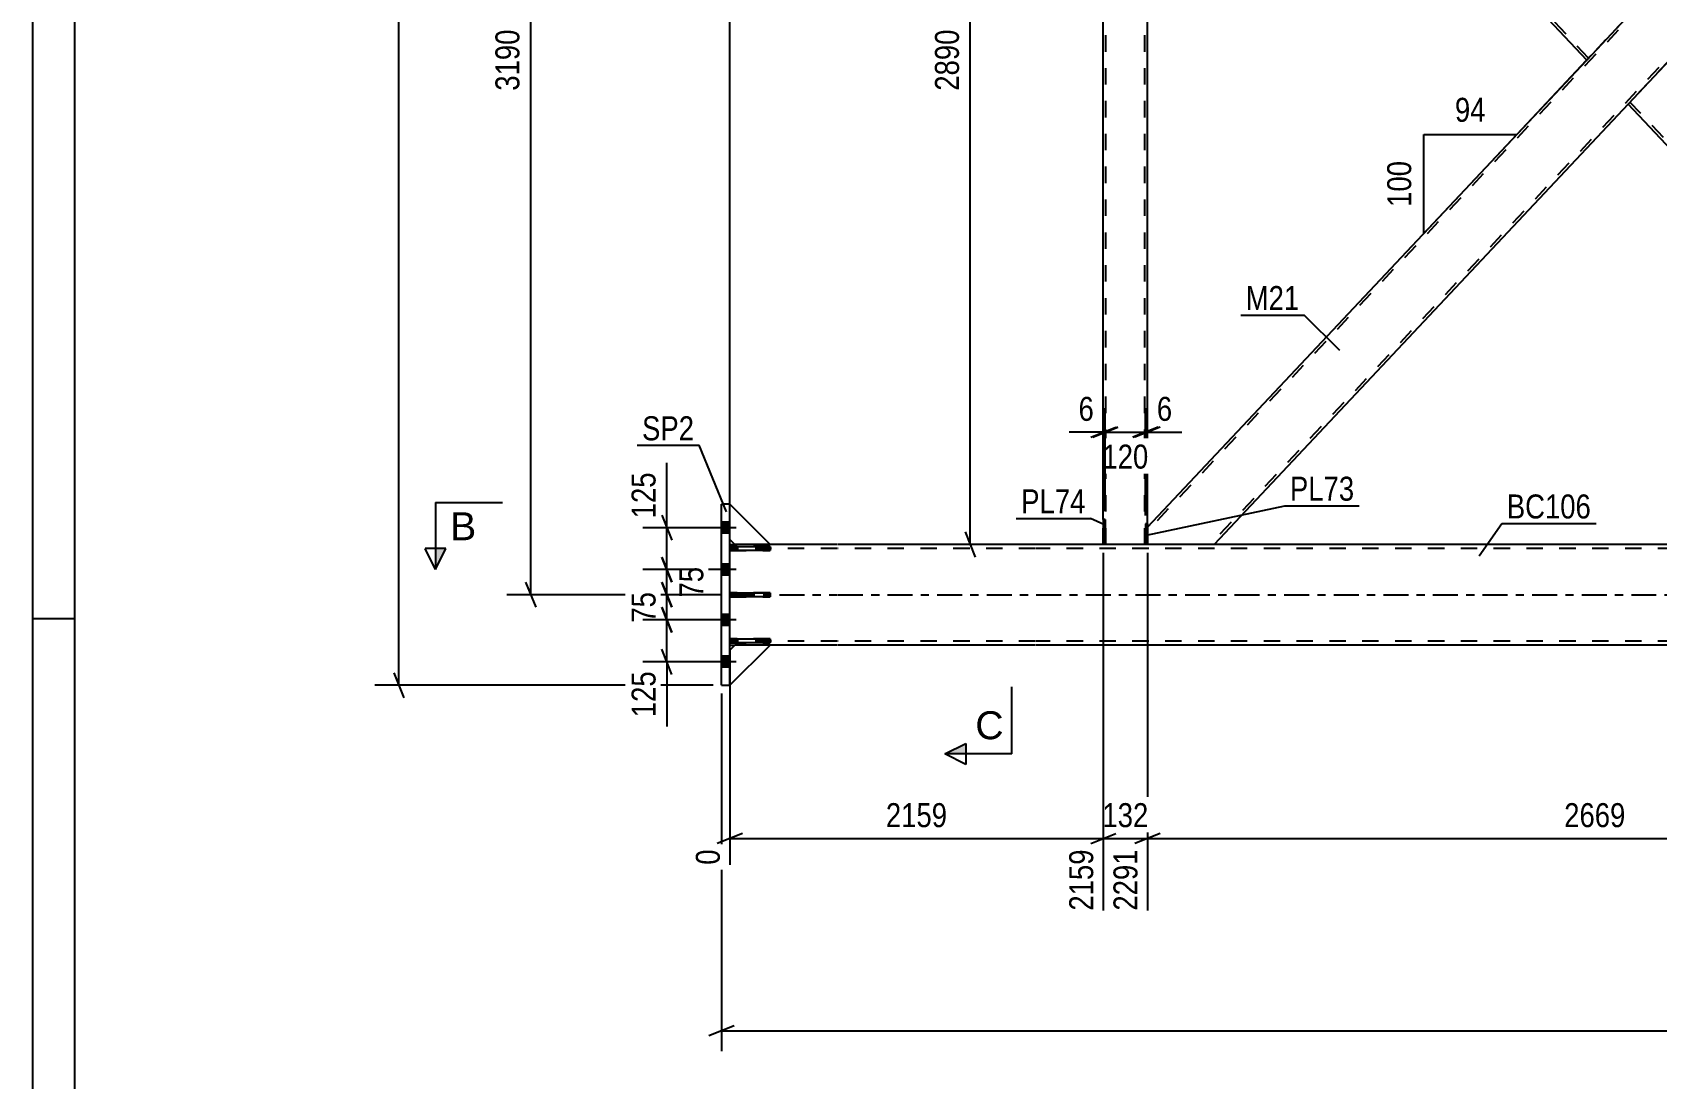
# Model space of a CAD drawing. Header units: millimetres. Extents: x -107 to 1082, y -577 to 264.
# Drawn here: x -107.2 to 86.6, y -185.3 to -60.5 of the extents above; entities that cross this region are included whole.
import ezdxf

# ---------------------------------------------------------------- set-up
doc = ezdxf.new("R2010")
doc.units = ezdxf.units.MM
doc.linetypes.add('DXK_LINE_DOT2', pattern=[3.9198, 1.9599, -1.9599])
doc.linetypes.add('DXK_LINE_DOT3', pattern=[5.9187, 2.979, -0.9799, 0.9799, -0.9799])
doc.styles.add('Arial', font='ARIAL.TTF', dxfattribs={"height": 0.2})
doc.styles.add('Arial Narrow', font='ARIALN.TTF', dxfattribs={"height": 0.2})

# ---------------------------------------------------------------- blocks, each defined once
blk = doc.blocks.new('Unknown-389677451-1162')
at = {"color": 5, "linetype": 'Continuous'}
for p, q in [((-107.23, 263.53), (-107.23, -577.47)), ((-102.23, 258.53), (-102.23, -572.47)), ((-102.23, -130.47), (-107.23, -130.47))]:
    blk.add_line(p, q, dxfattribs=at)
blk = doc.blocks.new('Part-389677451-2538 - 2462')
at = {"color": 7, "linetype": 'DXK_LINE_DOT2'}
for p, q in [((133.05, -6), (25.84, -120.01)), ((140.56, -7.59), (33.35, -121.6)), ((132.62, -6), (132.64, -6)), ((132.64, -6), (132.62, -6)), ((140.56, -6), (140.56, -8.06)), ((140.56, -8.06), (140.56, -8.06)), ((140.56, -8.06), (140.56, -8.06)), ((83.2, -58.55), (78.26, -63.8)), ((88.14, -63.8), (83.2, -69.05)), ((25.84, -121.6), (25.84, -119.54)), ((33.78, -121.6), (33.76, -121.6)), ((33.78, -121.6), (33.76, -121.6))]:
    blk.add_line(p, q, dxfattribs=at)
at = {"color": 2, "linetype": 'Continuous'}
for p, q in [((132.62, -6), (83.2, -58.55)), ((140.56, -6), (132.64, -6)), ((140.56, -8.06), (88.14, -63.8)), ((25.84, -119.54), (78.26, -63.8)), ((83.2, -69.05), (33.78, -121.6)), ((32.91, -121.6), (25.84, -121.6)), ((33.76, -121.6), (32.91, -121.6))]:
    blk.add_line(p, q, dxfattribs=at)
blk = doc.blocks.new('Part-389677451-2624 - 2462')
at = {"color": 2, "linetype": 'Continuous'}
for p, q in [((-23.4, -133.6), (-24, -134.2)), ((-24, -138.4), (-19.2, -133.6)), ((-19.2, -133.6), (-23.4, -133.6))]:
    blk.add_line(p, q, dxfattribs=at)
at = {"color": 7, "linetype": 'DXK_LINE_DOT2'}
blk.add_line((-24, -138.4), (-24, -134.2), dxfattribs=at)
blk = doc.blocks.new('Part-389677451-2553 - 2462')
at = {"color": 2, "linetype": 'Continuous'}
for p, q in [((33.76, -6), (25.84, -6)), ((83.2, -58.55), (33.78, -6)), ((78.26, -63.8), (25.84, -8.06)), ((82.93, -58.83), (78.26, -63.8)), ((83.2, -58.55), (82.93, -58.83))]:
    blk.add_line(p, q, dxfattribs=at)
at = {"color": 7, "linetype": 'DXK_LINE_DOT2'}
for p, q in [((25.84, -8.06), (25.84, -6)), ((78.48, -63.57), (25.84, -7.59)), ((82.98, -58.78), (33.35, -6)), ((33.78, -6), (33.76, -6)), ((33.78, -6), (33.76, -6)), ((83.17, -58.58), (82.93, -58.83))]:
    blk.add_line(p, q, dxfattribs=at)
blk = doc.blocks.new('Part-389677451-2662 - 2462')
at = {"color": 7, "linetype": 'DXK_LINE_DOT2'}
for p, q in [((-19.2, -127.36), (-24, -127.36)), ((-24, -127.36), (-24, -127.84)), ((-24, -127.84), (-19.2, -127.84)), ((-23.4, -127.84), (-23.4, -127.36)), ((-19.2, -127.84), (-19.2, -127.36))]:
    blk.add_line(p, q, dxfattribs=at)
blk = doc.blocks.new('Part-389677451-2523 - 2462')
at = {"color": 7, "linetype": 'DXK_LINE_DOT2'}
for p, q in [((25.84, -6), (20.56, -6)), ((20.56, -8.98), (20.56, -6)), ((20.88, -121.6), (20.88, -6)), ((25.52, -121.6), (25.52, -6)), ((25.84, -8.46), (25.84, -6)), ((20.56, -121.6), (20.56, -118.62)), ((25.84, -121.6), (25.84, -119.14)), ((25.84, -121.6), (20.56, -121.6))]:
    blk.add_line(p, q, dxfattribs=at)
at = {"color": 2, "linetype": 'Continuous'}
for p, q in [((20.56, -118.62), (20.56, -8.98)), ((25.84, -119.14), (25.84, -8.46))]:
    blk.add_line(p, q, dxfattribs=at)
blk = doc.blocks.new('Part-389677451-2660 - 2462')
at = {"color": 7, "linetype": 'DXK_LINE_DOT2'}
for p, q in [((-19.2, -121.86), (-24, -121.86)), ((-24, -121.86), (-24, -122.34)), ((-23.4, -122.34), (-23.4, -121.86)), ((-19.2, -122.34), (-19.2, -121.86)), ((-24, -122.34), (-19.2, -122.34))]:
    blk.add_line(p, q, dxfattribs=at)
blk = doc.blocks.new('Part-389677451-2618 - 2462')
at = {"color": 2, "linetype": 'Continuous'}
for p, q in [((-24, -116.8), (-19.2, -121.6)), ((-23.4, -121.6), (-24, -121)), ((-19.2, -121.6), (-23.4, -121.6))]:
    blk.add_line(p, q, dxfattribs=at)
at = {"color": 7, "linetype": 'DXK_LINE_DOT2'}
blk.add_line((-24, -121), (-24, -116.8), dxfattribs=at)
blk = doc.blocks.new('Part-389677451-2627 - 2462')
at = {"color": 7, "linetype": 'DXK_LINE_DOT2'}
for p, q in [((-23.4, -133.6), (-24, -134.2)), ((-24, -138.4), (-19.2, -133.6)), ((-19.2, -133.6), (-23.4, -133.6)), ((-24, -134.2), (-24, -138.4))]:
    blk.add_line(p, q, dxfattribs=at)
blk = doc.blocks.new('Part-389677451-2593 - 2462')
at = {"color": 2, "linetype": 'Continuous'}
for p, q in [((-25, -138.4), (-25, -116.8)), ((-24, -116.8), (-25, -116.8)), ((-24, -138.4), (-24, -116.8)), ((-25, -138.4), (-24, -138.4))]:
    blk.add_line(p, q, dxfattribs=at)
blk = doc.blocks.new('Part-389677451-2613 - 2462')
at = {"color": 2, "linetype": 'Continuous'}
for p, q in [((88.14, -63.8), (83.2, -69.05)), ((140.56, -119.54), (88.14, -63.8)), ((132.62, -121.6), (83.2, -69.05)), ((136.7, -121.6), (132.64, -121.6))]:
    blk.add_line(p, q, dxfattribs=at)
at = {"color": 7, "linetype": 'DXK_LINE_DOT2'}
for p, q in [((140.56, -120.01), (87.92, -64.03)), ((133.05, -121.6), (83.42, -68.82)), ((140.56, -121.6), (140.56, -119.54)), ((140.56, -119.54), (140.56, -119.54)), ((132.64, -121.6), (132.62, -121.6)), ((132.62, -121.6), (132.64, -121.6)), ((136.7, -121.6), (140.56, -121.6))]:
    blk.add_line(p, q, dxfattribs=at)
blk = doc.blocks.new('Part-389677451-2614 - 2462')
at = {"color": 2, "linetype": 'Continuous'}
for p, q in [((-24, -133.34), (-24, -132.86)), ((-24, -132.86), (-19.2, -132.86)), ((-19.2, -133.34), (-24, -133.34)), ((-19.2, -132.86), (-19.2, -133.34))]:
    blk.add_line(p, q, dxfattribs=at)
at = {"color": 7, "linetype": 'DXK_LINE_DOT2'}
blk.add_line((-23.4, -133.34), (-23.4, -132.86), dxfattribs=at)
blk = doc.blocks.new('Part-389677451-2615 - 2462')
at = {"color": 2, "linetype": 'Continuous'}
for p, q in [((-24, -127.84), (-24, -127.36)), ((-24, -127.36), (-19.2, -127.36)), ((-19.2, -127.84), (-24, -127.84)), ((-19.2, -127.36), (-19.2, -127.84))]:
    blk.add_line(p, q, dxfattribs=at)
at = {"color": 7, "linetype": 'DXK_LINE_DOT2'}
blk.add_line((-23.4, -127.84), (-23.4, -127.36), dxfattribs=at)
blk = doc.blocks.new('Part-389677451-2621 - 2462')
at = {"color": 7, "linetype": 'DXK_LINE_DOT2'}
for p, q in [((-24, -121), (-24, -116.8)), ((-24, -116.8), (-19.2, -121.6)), ((-23.4, -121.6), (-24, -121)), ((-19.2, -121.6), (-23.4, -121.6))]:
    blk.add_line(p, q, dxfattribs=at)
blk = doc.blocks.new('Part-389677451-2661 - 2462')
at = {"color": 7, "linetype": 'DXK_LINE_DOT2'}
for p, q in [((-19.2, -132.86), (-24, -132.86)), ((-24, -132.86), (-24, -133.34)), ((-24, -133.34), (-19.2, -133.34)), ((-23.4, -133.34), (-23.4, -132.86)), ((-19.2, -133.34), (-19.2, -132.86))]:
    blk.add_line(p, q, dxfattribs=at)
blk = doc.blocks.new('Part-389677451-2663 - 2462')
at = {"color": 2, "linetype": 'Continuous'}
for p, q in [((-24, -122.34), (-24, -121.86)), ((-24, -121.86), (-19.2, -121.86)), ((-19.2, -121.86), (-19.2, -122.34)), ((-19.2, -122.34), (-24, -122.34))]:
    blk.add_line(p, q, dxfattribs=at)
at = {"color": 7, "linetype": 'DXK_LINE_DOT2'}
blk.add_line((-23.4, -122.34), (-23.4, -121.86), dxfattribs=at)
blk = doc.blocks.new('Part-389677451-2678 - 2462')
at = {"color": 2, "linetype": 'Continuous'}
for p, q in [((25.84, -119.14), (25.6, -119.14)), ((25.6, -119.14), (25.6, -121.6)), ((25.84, -119.14), (25.84, -121.6)), ((25.84, -121.6), (25.6, -121.6))]:
    blk.add_line(p, q, dxfattribs=at)
blk = doc.blocks.new('Part-389677451-2679 - 2462')
at = {"color": 7, "linetype": 'DXK_LINE_DOT2'}
for p, q in [((20.56, -121.6), (20.56, -118.62)), ((20.8, -118.62), (20.56, -118.62)), ((20.8, -121.6), (20.8, -118.62)), ((20.8, -121.6), (20.56, -121.6))]:
    blk.add_line(p, q, dxfattribs=at)
blk = doc.blocks.new('Part-389677451-2680 - 2462')
at = {"color": 2, "linetype": 'Continuous'}
for p, q in [((20.8, -118.62), (20.56, -118.62)), ((20.56, -118.62), (20.56, -121.6)), ((20.8, -118.62), (20.8, -121.6)), ((20.8, -121.6), (20.56, -121.6))]:
    blk.add_line(p, q, dxfattribs=at)
blk = doc.blocks.new('Part-389677451-2694 - 2462')
at = {"color": 2, "linetype": 'Continuous'}
for p, q in [((-24, -121.6), (-23.4, -121.6)), ((-11.2, -121.6), (-19.2, -121.6)), ((12.46, -121.6), (-11.1, -121.6)), ((20.56, -121.6), (12.56, -121.6)), ((25.6, -121.6), (20.8, -121.6)), ((132.64, -121.6), (33.76, -121.6)), ((-24, -133.6), (-23.4, -133.6)), ((-11.2, -133.6), (-19.2, -133.6)), ((12.46, -133.6), (-11.1, -133.6)), ((597.4, -133.6), (12.56, -133.6))]:
    blk.add_line(p, q, dxfattribs=at)
at = {"color": 7, "linetype": 'DXK_LINE_DOT2'}
for p, q in [((-24, -133.6), (-24, -121.6)), ((-11.2, -122.08), (-24, -122.08)), ((-19.2, -121.6), (-23.4, -121.6)), ((12.46, -122.08), (-11.1, -122.08)), ((602.2, -122.08), (12.56, -122.08)), ((20.8, -121.6), (20.56, -121.6)), ((33.76, -121.6), (25.6, -121.6)), ((-11.2, -133.12), (-24, -133.12)), ((-19.2, -133.6), (-23.4, -133.6)), ((12.46, -133.12), (-11.1, -133.12)), ((602.2, -133.12), (12.56, -133.12))]:
    blk.add_line(p, q, dxfattribs=at)
at = {"color": 7, "linetype": 'DXK_LINE_DOT3'}
for p, q in [((-24, -127.6), (-11.2, -127.6)), ((-11.1, -127.6), (12.46, -127.6)), ((12.56, -127.6), (602.2, -127.6))]:
    blk.add_line(p, q, dxfattribs=at)
blk = doc.blocks.new('Part-389677451-2721 - 2462')
at = {"color": 7, "linetype": 'DXK_LINE_DOT2'}
for p, q in [((25.6, -121.6), (25.6, -119.14)), ((25.84, -119.14), (25.6, -119.14)), ((25.84, -121.6), (25.84, -119.14)), ((25.84, -121.6), (25.6, -121.6))]:
    blk.add_line(p, q, dxfattribs=at)
blk = doc.blocks.new('Bolt-389677451-2772 - 2462')
at = {"linetype": 'Continuous'}
for points in [[(-25, -118.94), (-25, -120.26), (-24, -120.26), (-24, -118.94)], [(-25, -118.94), (-25, -120.26), (-24, -120.26), (-24, -118.94)], [(-25, -118.94), (-25, -120.26), (-24, -120.26), (-24, -118.94)], [(-25, -123.94), (-25, -125.26), (-24, -125.26), (-24, -123.94)], [(-25, -123.94), (-25, -125.26), (-24, -125.26), (-24, -123.94)], [(-25, -129.94), (-25, -131.26), (-24, -131.26), (-24, -129.94)], [(-25, -129.94), (-25, -131.26), (-24, -131.26), (-24, -129.94)], [(-25, -134.94), (-25, -136.26), (-24, -136.26), (-24, -134.94)], [(-25, -134.94), (-25, -136.26), (-24, -136.26), (-24, -134.94)], [(-25, -134.94), (-25, -136.26), (-24, -136.26), (-24, -134.94)]]:
    blk.add_hatch(color=1, dxfattribs=at).paths.add_polyline_path(points)
at = {"color": 1, "linetype": 'Continuous'}
for p, q in [((-23.24, -119.6), (-28, -119.6)), ((-23.24, -119.6), (-28, -119.6)), ((-23.24, -119.6), (-28, -119.6)), ((-24, -118.94), (-25, -118.94)), ((-24, -118.94), (-25, -118.94)), ((-24, -118.94), (-25, -118.94)), ((-24, -120.26), (-25, -120.26)), ((-24, -120.26), (-25, -120.26)), ((-24, -120.26), (-25, -120.26)), ((-24, -123.94), (-25, -123.94)), ((-24, -123.94), (-25, -123.94)), ((-23.24, -124.6), (-28, -124.6)), ((-23.24, -124.6), (-28, -124.6)), ((-24, -125.26), (-25, -125.26)), ((-24, -125.26), (-25, -125.26)), ((-23.24, -130.6), (-28, -130.6)), ((-23.24, -130.6), (-28, -130.6)), ((-24, -129.94), (-25, -129.94)), ((-24, -129.94), (-25, -129.94)), ((-24, -131.26), (-25, -131.26)), ((-24, -131.26), (-25, -131.26)), ((-23.24, -135.6), (-28, -135.6)), ((-23.24, -135.6), (-28, -135.6)), ((-23.24, -135.6), (-28, -135.6)), ((-24, -134.94), (-25, -134.94)), ((-24, -134.94), (-25, -134.94)), ((-24, -134.94), (-25, -134.94)), ((-24, -136.26), (-25, -136.26)), ((-24, -136.26), (-25, -136.26)), ((-24, -136.26), (-25, -136.26))]:
    blk.add_line(p, q, dxfattribs=at)
blk = doc.blocks.new('StraightDimension-389677451-15421 - 2462')
at = {"color": 7, "linetype": 'Continuous'}
for p, q in [((25.6, -118.14), (25.6, -105.35)), ((25.84, -118.14), (25.84, -105.35)), ((24.1, -108.8), (27.1, -107.6)), ((27.34, -107.6), (24.34, -108.8)), ((25.6, -108.2), (25.84, -108.2))]:
    blk.add_line(p, q, dxfattribs=at)
at = {"color": 0}
blk.add_wipeout([(29.39, -107.45), (29.39, -103.25), (26.36, -103.25), (26.36, -107.45)], dxfattribs=at)
at = {"color": 7, "linetype": 'Continuous'}
blk.add_line((25.84, -108.2), (29.92, -108.2), dxfattribs=at)
blk.add_line((25.84, -108.2), (29.92, -108.2), dxfattribs=at)
at = {"color": 3, "style": 'Arial Narrow'}
blk.add_text('6', height=2.86, dxfattribs=at).set_placement((26.96, -106.85))
blk = doc.blocks.new('StraightDimension-389677451-15422 - 2462')
at = {"color": 7, "linetype": 'Continuous'}
for p, q in [((20.8, -117.62), (20.8, -105.8)), ((25.6, -118.14), (25.6, -105.8)), ((19.3, -108.8), (22.3, -107.6)), ((20.8, -108.2), (25.6, -108.2)), ((27.1, -107.6), (24.1, -108.8))]:
    blk.add_line(p, q, dxfattribs=at)
at = {"color": 0}
blk.add_wipeout([(26.54, -113.15), (26.54, -108.95), (19.86, -108.95), (19.86, -113.15)], dxfattribs=at)
at = {"color": 3, "style": 'Arial Narrow'}
blk.add_text('120', height=2.863, dxfattribs=at).set_placement((20.46, -112.55))
blk = doc.blocks.new('StraightDimension-389677451-36720 - 2462')
at = {"color": 7, "linetype": 'Continuous'}
for p, q in [((-32.12, -123.1), (-30.92, -126.1)), ((-27.77, -124.6), (-33.92, -124.6)), ((-31.52, -127.6), (-31.52, -124.6)), ((-25, -127.6), (-33.92, -127.6)), ((-30.92, -129.1), (-32.12, -126.1))]:
    blk.add_line(p, q, dxfattribs=at)
at = {"color": 0}
blk.add_wipeout([(-26.57, -123.67), (-30.77, -123.67), (-30.77, -128.53), (-26.57, -128.53)], dxfattribs=at)
at = {"color": 3, "style": 'Arial Narrow'}
blk.add_text('75', height=2.863, rotation=90.0002, dxfattribs=at).set_placement((-27.17, -127.93))
blk = doc.blocks.new('StraightDimension-389677451-36719 - 2462')
at = {"color": 7, "linetype": 'Continuous'}
for p, q in [((-32.12, -118.1), (-30.92, -121.1)), ((-28, -119.6), (-34.37, -119.6)), ((-31.52, -124.6), (-31.52, -119.6)), ((-30.92, -126.1), (-32.12, -123.1)), ((-27.77, -124.6), (-34.37, -124.6))]:
    blk.add_line(p, q, dxfattribs=at)
at = {"color": 0}
blk.add_wipeout([(-32.27, -112.39), (-36.47, -112.39), (-36.47, -119.08), (-32.27, -119.08)], dxfattribs=at)
at = {"color": 7, "linetype": 'Continuous'}
blk.add_line((-31.52, -119.6), (-31.52, -111.87), dxfattribs=at)
blk.add_line((-31.52, -119.6), (-31.52, -111.87), dxfattribs=at)
at = {"color": 3, "style": 'Arial Narrow'}
blk.add_text('125', height=2.863, rotation=90.0002, dxfattribs=at).set_placement((-32.87, -118.48))
blk = doc.blocks.new('StraightDimension-389677451-7127 - 2462')
at = {"color": 7, "linetype": 'Continuous'}
for p, q in [((25.84, -122.6), (25.84, -165.29)), ((132.62, -122.6), (132.62, -165.29)), ((27.34, -156.08), (24.34, -157.28)), ((25.84, -156.68), (132.62, -156.68)), ((131.12, -157.28), (134.12, -156.08))]:
    blk.add_line(p, q, dxfattribs=at)
at = {"color": 0}
blk.add_wipeout([(83.48, -155.93), (83.48, -151.73), (74.97, -151.73), (74.97, -155.93)], dxfattribs=at)
at = {"color": 0, "linetype": 'Continuous'}
blk.add_wipeout([(132.02, -157.38), (127.82, -157.38), (127.82, -165.89), (132.02, -165.89)], dxfattribs=at)
at = {"color": 3, "style": 'Arial Narrow'}
blk.add_text('2669', height=2.863, dxfattribs=at).set_placement((75.57, -155.33))
at = {"color": 3, "linetype": 'Continuous', "style": 'Arial Narrow'}
blk.add_text('4960', height=2.863, rotation=90.0002, dxfattribs=at).set_placement((131.42, -165.29))
blk = doc.blocks.new('StraightDimension-389677451-23847 - 2462')
at = {"color": 7, "linetype": 'Continuous'}
for p, q in [((-25, -139.4), (-25, -182.04)), ((-23.5, -179.04), (-26.5, -180.24)), ((-25, -179.64), (663.45, -179.64))]:
    blk.add_line(p, q, dxfattribs=at)
blk = doc.blocks.new('StraightDimension-389677451-3144 - 2462')
at = {"color": 7, "linetype": 'Continuous'}
for p, q in [((5.29, -7.5), (4.09, -4.5)), ((24.84, -6), (1.84, -6)), ((4.69, -121.6), (4.69, -6)), ((4.09, -120.1), (5.29, -123.1)), ((24.84, -121.6), (1.84, -121.6))]:
    blk.add_line(p, q, dxfattribs=at)
at = {"color": 0}
blk.add_wipeout([(3.94, -59.54), (-0.26, -59.54), (-0.26, -68.06), (3.94, -68.06)], dxfattribs=at)
at = {"color": 3, "style": 'Arial Narrow'}
blk.add_text('2890', height=2.863, rotation=90.0002, dxfattribs=at).set_placement((3.34, -67.46))
blk = doc.blocks.new('StraightDimension-389677451-3340 - 2462')
at = {"color": 7, "linetype": 'Continuous'}
for p, q in [((-47.17, -1.5), (-48.37, 1.5)), ((-1.34, 0), (-50.62, 0)), ((-47.77, -127.6), (-47.77, 0)), ((-25, -127.6), (-50.62, -127.6)), ((-48.37, -126.1), (-47.17, -129.1))]:
    blk.add_line(p, q, dxfattribs=at)
at = {"color": 0}
blk.add_wipeout([(-48.52, -59.54), (-52.72, -59.54), (-52.72, -68.06), (-48.52, -68.06)], dxfattribs=at)
at = {"color": 3, "style": 'Arial Narrow'}
blk.add_text('3190', height=2.863, rotation=90.0002, dxfattribs=at).set_placement((-49.12, -67.46))
blk = doc.blocks.new('AngleDimension-389677451-3630 - 2462')
at = {"color": 7, "linetype": 'Continuous'}
for p, q in [((78.76, -63.26), (69.91, -72.67)), ((58.81, -72.67), (69.91, -72.67)), ((58.81, -84.48), (69.91, -72.67)), ((58.81, -84.48), (58.81, -72.67))]:
    blk.add_line(p, q, dxfattribs=at)
at = {"color": 0}
for points in [[(66.79, -71.77), (66.79, -67.57), (61.93, -67.57), (61.93, -71.77)], [(57.91, -75.23), (53.71, -75.23), (53.71, -81.92), (57.91, -81.92)]]:
    blk.add_wipeout(points, dxfattribs=at)
at = {"color": 3, "style": 'Arial Narrow'}
blk.add_text('94', height=2.863, dxfattribs=at).set_placement((62.53, -71.17))
blk.add_text('100', height=2.863, rotation=90.0002, dxfattribs=at).set_placement((57.31, -81.32))
blk = doc.blocks.new('StraightDimension-389677451-7128 - 2462')
at = {"color": 7, "linetype": 'Continuous'}
for p, q in [((20.56, -122.6), (20.56, -165.29)), ((25.84, -122.6), (25.84, -165.29)), ((19.06, -157.28), (22.06, -156.08)), ((20.56, -156.68), (25.84, -156.68)), ((27.34, -156.08), (24.34, -157.28))]:
    blk.add_line(p, q, dxfattribs=at)
at = {"color": 0}
blk.add_wipeout([(26.54, -155.93), (26.54, -151.73), (19.86, -151.73), (19.86, -155.93)], dxfattribs=at)
at = {"color": 0, "linetype": 'Continuous'}
blk.add_wipeout([(25.24, -157.38), (21.04, -157.38), (21.04, -165.89), (25.24, -165.89)], dxfattribs=at)
at = {"color": 3, "style": 'Arial Narrow'}
blk.add_text('132', height=2.863, dxfattribs=at).set_placement((20.46, -155.33))
at = {"color": 3, "linetype": 'Continuous', "style": 'Arial Narrow'}
blk.add_text('2291', height=2.863, rotation=90.0002, dxfattribs=at).set_placement((24.64, -165.29))
blk = doc.blocks.new('StraightDimension-389677451-7129 - 2462')
at = {"color": 7, "linetype": 'Continuous'}
for p, q in [((20.56, -122.6), (20.56, -165.29)), ((-24, -134.6), (-24, -159.81)), ((-22.5, -156.08), (-25.5, -157.28)), ((-24, -156.68), (20.56, -156.68)), ((19.06, -157.28), (22.06, -156.08))]:
    blk.add_line(p, q, dxfattribs=at)
at = {"color": 0}
blk.add_wipeout([(2.54, -155.93), (2.54, -151.73), (-5.98, -151.73), (-5.98, -155.93)], dxfattribs=at)
at = {"color": 0, "linetype": 'Continuous'}
for points in [[(-24.6, -157.38), (-28.8, -157.38), (-28.8, -160.41), (-24.6, -160.41)], [(19.96, -157.38), (15.76, -157.38), (15.76, -165.89), (19.96, -165.89)]]:
    blk.add_wipeout(points, dxfattribs=at)
at = {"color": 3, "style": 'Arial Narrow'}
blk.add_text('2159', height=2.863, dxfattribs=at).set_placement((-5.38, -155.33))
at = {"color": 3, "linetype": 'Continuous', "style": 'Arial Narrow'}
for s, height, p in [('0', 2.86, (-25.2, -159.81)), ('2159', 2.863, (19.36, -165.29))]:
    blk.add_text(s, height=height, rotation=90.0002, dxfattribs=at).set_placement(p)
blk = doc.blocks.new('StraightDimension-389677451-15384 - 2462')
at = {"color": 7, "linetype": 'Continuous'}
for p, q in [((-63.51, -138.4), (-63.51, 35.02)), ((-64.11, -136.9), (-62.91, -139.9)), ((-26, -138.4), (-66.36, -138.4))]:
    blk.add_line(p, q, dxfattribs=at)
blk = doc.blocks.new('StraightDimension-389677451-15423 - 2462')
at = {"color": 7, "linetype": 'Continuous'}
for p, q in [((20.56, -117.62), (20.56, -105.35)), ((20.8, -117.62), (20.8, -105.35)), ((19.06, -108.8), (22.06, -107.6)), ((22.3, -107.6), (19.3, -108.8)), ((20.56, -108.2), (20.8, -108.2))]:
    blk.add_line(p, q, dxfattribs=at)
at = {"color": 0}
blk.add_wipeout([(20.03, -107.45), (20.03, -103.25), (17.01, -103.25), (17.01, -107.45)], dxfattribs=at)
at = {"color": 7, "linetype": 'Continuous'}
blk.add_line((20.56, -108.2), (16.48, -108.2), dxfattribs=at)
blk.add_line((20.56, -108.2), (16.48, -108.2), dxfattribs=at)
at = {"color": 3, "style": 'Arial Narrow'}
blk.add_text('6', height=2.86, dxfattribs=at).set_placement((17.61, -106.85))
blk = doc.blocks.new('StraightDimension-389677451-22454 - 2462')
at = {"color": 7, "linetype": 'Continuous'}
for p, q in [((-0.34, -7), (-0.34, -56.87)), ((-24, -121.1), (-24, -51.62)), ((-22.5, -53.87), (-25.5, -55.07)), ((-1.84, -55.07), (1.16, -53.87)), ((-24, -54.47), (-0.34, -54.47))]:
    blk.add_line(p, q, dxfattribs=at)
at = {"color": 0}
blk.add_wipeout([(-8.83, -53.72), (-8.83, -49.52), (-15.51, -49.52), (-15.51, -53.72)], dxfattribs=at)
at = {"color": 3, "style": 'Arial Narrow'}
blk.add_text('600', height=2.863, dxfattribs=at).set_placement((-14.91, -53.12))
blk = doc.blocks.new('StraightDimension-389677451-36721 - 2462')
at = {"color": 7, "linetype": 'Continuous'}
for p, q in [((-25, -127.6), (-34.37, -127.6)), ((-32.12, -126.1), (-30.92, -129.1)), ((-31.52, -130.6), (-31.52, -127.6)), ((-30.92, -132.1), (-32.12, -129.1)), ((-27.04, -130.6), (-34.37, -130.6))]:
    blk.add_line(p, q, dxfattribs=at)
at = {"color": 0}
blk.add_wipeout([(-32.27, -126.67), (-36.47, -126.67), (-36.47, -131.53), (-32.27, -131.53)], dxfattribs=at)
at = {"color": 3, "style": 'Arial Narrow'}
blk.add_text('75', height=2.863, rotation=90.0002, dxfattribs=at).set_placement((-32.87, -130.93))
blk = doc.blocks.new('StraightDimension-389677451-36722 - 2462')
at = {"color": 7, "linetype": 'Continuous'}
for p, q in [((-32.12, -129.1), (-30.92, -132.1)), ((-27.04, -130.6), (-34.37, -130.6)), ((-31.52, -135.6), (-31.52, -130.6)), ((-27.04, -135.6), (-34.37, -135.6)), ((-30.92, -137.1), (-32.12, -134.1))]:
    blk.add_line(p, q, dxfattribs=at)
at = {"color": 0}
blk.add_wipeout([(-32.27, -136.13), (-36.47, -136.13), (-36.47, -142.81), (-32.27, -142.81)], dxfattribs=at)
at = {"color": 7, "linetype": 'Continuous'}
blk.add_line((-31.52, -135.6), (-31.52, -143.33), dxfattribs=at)
blk.add_line((-31.52, -135.6), (-31.52, -143.33), dxfattribs=at)
at = {"color": 3, "style": 'Arial Narrow'}
blk.add_text('125', height=2.863, rotation=90.0002, dxfattribs=at).set_placement((-32.87, -142.21))
blk = doc.blocks.new('Mark-389677451-2589 - 2462')
at = {"color": 0}
blk.add_wipeout([(-28.26, -109.17), (-28.26, -106.17), (-34.48, -106.17), (-34.48, -109.17)], dxfattribs=at)
blk.add_wipeout([(-28.26, -109.17), (-28.26, -106.17), (-34.48, -106.17), (-34.48, -109.17)], dxfattribs=at)
at = {"color": 30, "linetype": 'Continuous'}
for p in [(-35.08, -109.77), (-24.4, -117.7)]:
    blk.add_line(p, (-27.66, -109.77), dxfattribs=at)
at = {"color": 3, "style": 'Arial Narrow'}
blk.add_text('SP2', height=2.863, dxfattribs=at).set_placement((-34.48, -109.17))
blk = doc.blocks.new('Mark-389677451-2534 - 2462')
at = {"color": 0}
blk.add_wipeout([(43.95, -93.63), (43.95, -90.63), (37.56, -90.63), (37.56, -93.63)], dxfattribs=at)
blk.add_wipeout([(43.95, -93.63), (43.95, -90.63), (37.56, -90.63), (37.56, -93.63)], dxfattribs=at)
at = {"color": 30, "linetype": 'Continuous'}
for p in [(36.96, -94.23), (48.8, -98.47)]:
    blk.add_line(p, (44.55, -94.23), dxfattribs=at)
at = {"color": 3, "style": 'Arial Narrow'}
blk.add_text('M21', height=2.863, dxfattribs=at).set_placement((37.56, -93.63))
blk = doc.blocks.new('Mark-389677451-23608 - 2462')
at = {"color": 0}
blk.add_wipeout([(18.45, -117.89), (18.45, -114.89), (10.77, -114.89), (10.77, -117.89)], dxfattribs=at)
blk.add_wipeout([(18.45, -117.89), (18.45, -114.89), (10.77, -114.89), (10.77, -117.89)], dxfattribs=at)
at = {"color": 30, "linetype": 'Continuous'}
for p in [(10.17, -118.49), (20.62, -119.23)]:
    blk.add_line(p, (19.05, -118.49), dxfattribs=at)
at = {"color": 3, "style": 'Arial Narrow'}
blk.add_text('PL74', height=2.863, dxfattribs=at).set_placement((10.77, -117.89))
blk = doc.blocks.new('Mark-389677451-2690 - 2462')
at = {"color": 0}
blk.add_wipeout([(78.77, -118.5), (78.77, -115.5), (68.72, -115.5), (68.72, -118.5)], dxfattribs=at)
blk.add_wipeout([(78.77, -118.5), (78.77, -115.5), (68.72, -115.5), (68.72, -118.5)], dxfattribs=at)
at = {"color": 30, "linetype": 'Continuous'}
for p, q in [((65.43, -122.95), (68.12, -119.1)), ((68.12, -119.1), (79.37, -119.1))]:
    blk.add_line(p, q, dxfattribs=at)
at = {"color": 3, "style": 'Arial Narrow'}
blk.add_text('BC106', height=2.863, dxfattribs=at).set_placement((68.72, -118.5))
blk = doc.blocks.new('SectionMark-389677451-3780 - 2462')
at = {"linetype": 'Continuous'}
for points in [[(4.16, 22.87), (4.16, 21.62), (1.66, 22.87)], [(4.16, -145.34), (4.16, -146.59), (1.66, -146.59)]]:
    blk.add_hatch(color=6, dxfattribs=at).paths.add_polyline_path(points)
at = {"color": 6, "linetype": 'Continuous'}
for p, q in [((1.66, 22.87), (4.16, 24.12)), ((4.16, 21.62), (4.16, 24.12)), ((9.66, 22.87), (1.66, 22.87)), ((1.66, 22.87), (4.16, 21.62)), ((9.66, 22.87), (9.66, 14.87)), ((9.66, -146.59), (9.66, -138.59)), ((1.66, -146.59), (4.16, -145.34)), ((4.16, -145.34), (4.16, -147.84)), ((9.66, -146.59), (1.66, -146.59)), ((4.16, -147.84), (1.66, -146.59))]:
    blk.add_line(p, q, dxfattribs=at)
at = {"color": 0, "linetype": 'Continuous'}
for points in [[(8.66, 17.62), (8.66, 21.12), (5.29, 21.12), (5.29, 17.62)], [(8.66, -144.84), (8.66, -141.34), (5.29, -141.34), (5.29, -144.84)]]:
    blk.add_wipeout(points, dxfattribs=at)
at = {"color": 3, "linetype": 'Continuous', "style": 'Arial'}
for p in [(5.29, 17.62), (5.29, -144.84)]:
    blk.add_text('C', height=3.34, dxfattribs=at).set_placement(p)
blk = doc.blocks.new('SectionMark-389677451-3784 - 2462')
at = {"linetype": 'Continuous'}
blk.add_hatch(color=6, dxfattribs=at).paths.add_polyline_path([(-59.13, -122.1), (-57.88, -122.1), (-59.13, -124.6)])
at = {"color": 6, "linetype": 'Continuous'}
for p, q in [((-59.13, -116.6), (-51.13, -116.6)), ((-59.13, -116.6), (-59.13, -124.6)), ((-59.13, -124.6), (-60.38, -122.1)), ((-57.88, -122.1), (-60.38, -122.1)), ((-59.13, -124.6), (-57.88, -122.1))]:
    blk.add_line(p, q, dxfattribs=at)
at = {"color": 0, "linetype": 'Continuous'}
blk.add_wipeout([(-54.27, -121.1), (-54.27, -117.6), (-57.38, -117.6), (-57.38, -121.1)], dxfattribs=at)
at = {"color": 3, "linetype": 'Continuous', "style": 'Arial'}
blk.add_text('B', height=3.34, dxfattribs=at).set_placement((-57.38, -121.1))
blk = doc.blocks.new('Mark-389677451-23579 - 2462')
at = {"color": 0}
blk.add_wipeout([(50.51, -116.38), (50.51, -113.38), (42.84, -113.38), (42.84, -116.38)], dxfattribs=at)
blk.add_wipeout([(50.51, -116.38), (50.51, -113.38), (42.84, -113.38), (42.84, -116.38)], dxfattribs=at)
at = {"color": 30, "linetype": 'Continuous'}
for p, q in [((25.71, -120.51), (42.24, -116.98)), ((42.24, -116.98), (51.11, -116.98))]:
    blk.add_line(p, q, dxfattribs=at)
at = {"color": 3, "style": 'Arial Narrow'}
blk.add_text('PL73', height=2.863, dxfattribs=at).set_placement((42.84, -116.38))

msp = doc.modelspace()

# ---------------------------------------------------------------- block references
for name in ['Unknown-389677451-1162', 'Part-389677451-2523 - 2462', 'Part-389677451-2538 - 2462', 'Part-389677451-2553 - 2462', 'Part-389677451-2613 - 2462', 'Part-389677451-2593 - 2462', 'Part-389677451-2618 - 2462', 'Part-389677451-2621 - 2462', 'Bolt-389677451-2772 - 2462', 'Part-389677451-2679 - 2462', 'Part-389677451-2680 - 2462', 'Part-389677451-2678 - 2462', 'Part-389677451-2721 - 2462', 'Part-389677451-2694 - 2462', 'Part-389677451-2660 - 2462', 'Part-389677451-2663 - 2462', 'Part-389677451-2662 - 2462', 'Part-389677451-2615 - 2462', 'Part-389677451-2614 - 2462', 'Part-389677451-2661 - 2462', 'Part-389677451-2624 - 2462', 'Part-389677451-2627 - 2462']:
    msp.add_blockref(name, (0, 0))

# ---------------------------------------------------------------- next in the draw order: block references
for name in ['StraightDimension-389677451-15421 - 2462', 'StraightDimension-389677451-36720 - 2462', 'StraightDimension-389677451-7127 - 2462']:
    msp.add_blockref(name, (0, 0))

# ---------------------------------------------------------------- next in the draw order: block references
for name in ['StraightDimension-389677451-15422 - 2462', 'StraightDimension-389677451-36719 - 2462']:
    msp.add_blockref(name, (0, 0))

# ---------------------------------------------------------------- next in the draw order: block references
msp.add_blockref('StraightDimension-389677451-23847 - 2462', (0, 0))

# ---------------------------------------------------------------- next in the draw order: block references
for name in ['StraightDimension-389677451-3340 - 2462', 'StraightDimension-389677451-3144 - 2462', 'AngleDimension-389677451-3630 - 2462']:
    msp.add_blockref(name, (0, 0))

# ---------------------------------------------------------------- next in the draw order: block references
msp.add_blockref('StraightDimension-389677451-7128 - 2462', (0, 0))

# ---------------------------------------------------------------- next in the draw order: block references
msp.add_blockref('StraightDimension-389677451-7129 - 2462', (0, 0))

# ---------------------------------------------------------------- next in the draw order: block references
msp.add_blockref('StraightDimension-389677451-15384 - 2462', (0, 0))

# ---------------------------------------------------------------- next in the draw order: block references
for name in ['StraightDimension-389677451-22454 - 2462', 'Mark-389677451-2534 - 2462', 'StraightDimension-389677451-15423 - 2462', 'Mark-389677451-2690 - 2462', 'StraightDimension-389677451-36721 - 2462']:
    msp.add_blockref(name, (0, 0))

# ---------------------------------------------------------------- next in the draw order: block references
for name in ['Mark-389677451-2589 - 2462', 'Mark-389677451-23608 - 2462', 'StraightDimension-389677451-36722 - 2462']:
    msp.add_blockref(name, (0, 0))

# ---------------------------------------------------------------- next in the draw order: block references
msp.add_blockref('SectionMark-389677451-3780 - 2462', (0, 0))

# ---------------------------------------------------------------- next in the draw order: block references
msp.add_blockref('SectionMark-389677451-3784 - 2462', (0, 0))

# ---------------------------------------------------------------- next in the draw order: block references
msp.add_blockref('Mark-389677451-23579 - 2462', (0, 0))

doc.saveas('drawing.dxf')
